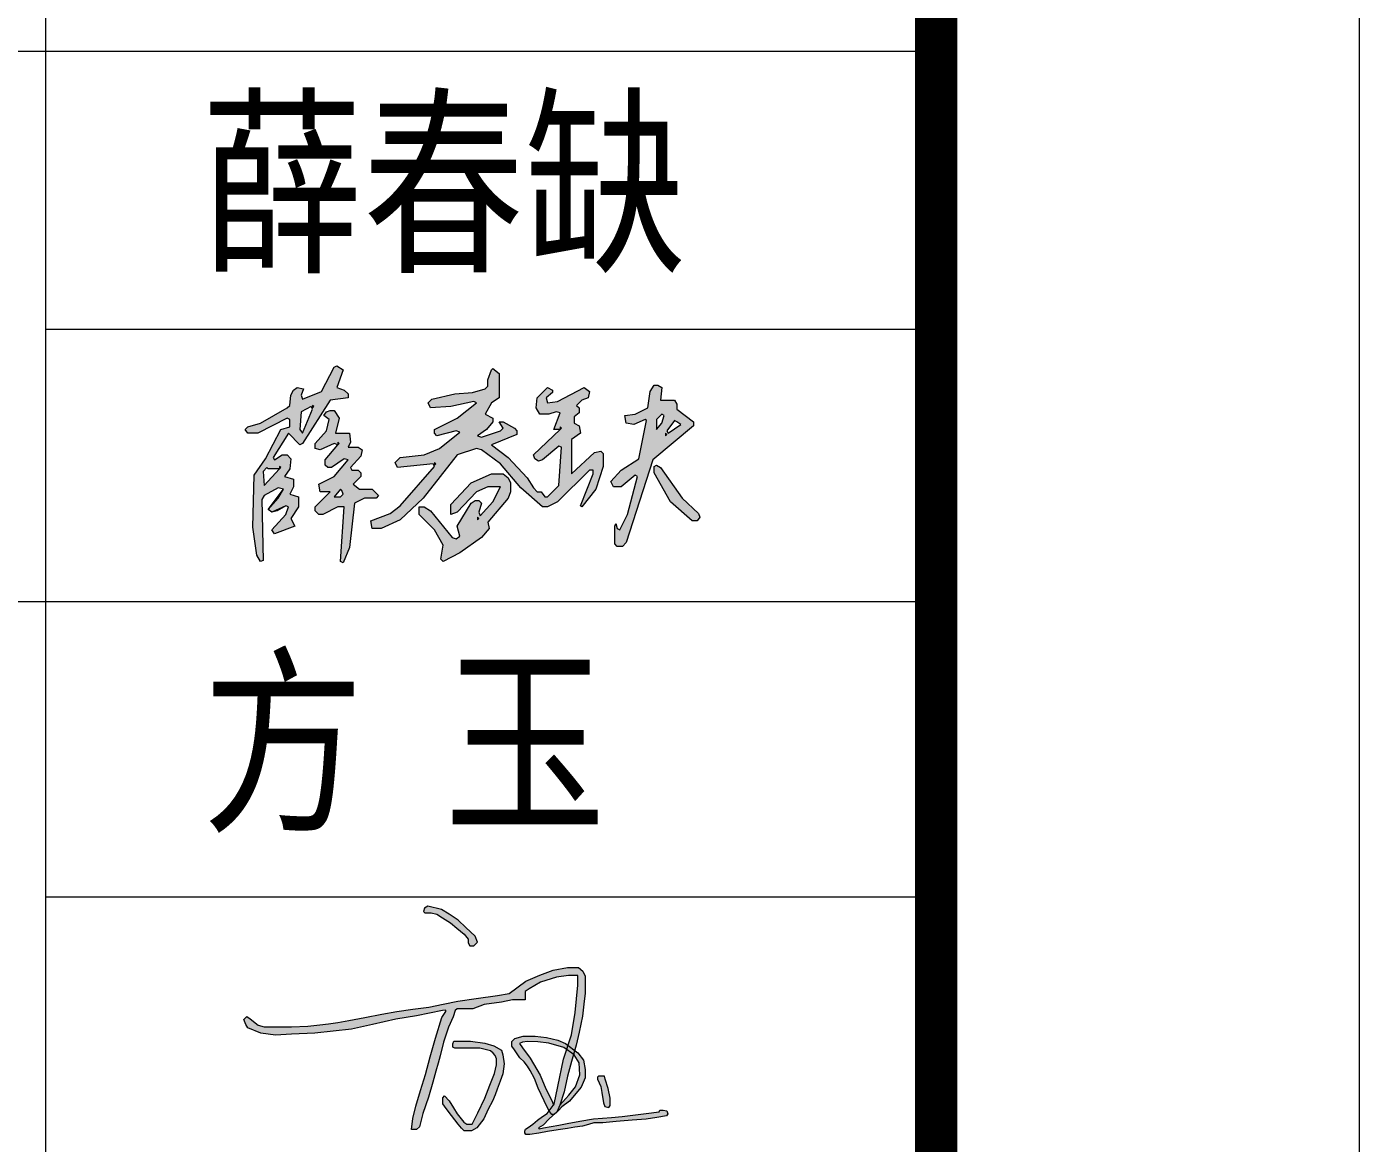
# Model space of a CAD drawing. Header units: inches. Extents: x -3272461 to -2504170, y 403793 to 1071042.
# Drawn here: x -2654718 to -2649994, y 798988 to 802943 of the extents above; entities that cross this region are included whole.
import ezdxf
from ezdxf.enums import TextEntityAlignment as Align

# ---------------------------------------------------------------- set-up
doc = ezdxf.new("R2010")
doc.units = ezdxf.units.IN
doc.header["$LTSCALE"] = 1000
doc.header["$MEASUREMENT"] = 0
doc.layers.get('0').update_dxf_attribs({"lineweight": 18})
doc.layers.add('PUB_TITLE', color=153, linetype='Continuous', lineweight=18)
doc.styles.add('-黑体', font='', dxfattribs={"width": 0.7})
doc.styles.get('-黑体').set_extended_font_data('微软雅黑')

msp = doc.modelspace()

# ---------------------------------------------------------------- hatches: boundary and pattern name
h = msp.add_hatch(color=256)
h.paths.add_polyline_path([(-2653704.5, 801588.3), (-2653709, 801597.3), (-2653745, 801579.3), (-2653749.5, 801516.3), (-2653740.5, 801502.8)], flags=0)
h.paths.add_polyline_path([(-2653628, 801736.8), (-2653619, 801741.3), (-2653596.5, 801727.8), (-2653619, 801664.8), (-2653592, 801655.8), (-2653578.5, 801642.3), (-2653578.5, 801628.8), (-2653641.5, 801619.8), (-2653740.5, 801466.8), (-2653749.5, 801462.3), (-2653790, 801502.8), (-2653844, 801417.3), (-2653839.5, 801408.3), (-2653812.5, 801426.3), (-2653794.5, 801426.3), (-2653781, 801412.8), (-2653785.5, 801376.8), (-2653803.5, 801349.8), (-2653772, 801340.8), (-2653772, 801313.8), (-2653785.5, 801286.8), (-2653754, 801277.8), (-2653754, 801241.8), (-2653781, 801201.3), (-2653767.5, 801174.3), (-2653839.5, 801147.3), (-2653848.5, 801160.8), (-2653799, 801214.8), (-2653790, 801241.8), (-2653799, 801246.3), (-2653830.5, 801228.3), (-2653848.5, 801223.8), (-2653862, 801232.8), (-2653826, 801273.3), (-2653808, 801304.8), (-2653826, 801309.3), (-2653875.5, 801282.3), (-2653884.5, 801268.8), (-2653880, 801052.8), (-2653889, 801048.3), (-2653902.5, 801070.8), (-2653916, 801169.8), (-2653911.5, 801354.3), (-2653871, 801412.8), (-2653817, 801516.3), (-2653785.5, 801525.3), (-2653785.5, 801552.3), (-2653794.5, 801556.8), (-2653898, 801502.8), (-2653934, 801502.8), (-2653943, 801516.3), (-2653934, 801525.3), (-2653889, 801538.8), (-2653794.5, 801592.8), (-2653785.5, 801601.8), (-2653781, 801637.8), (-2653772, 801655.8), (-2653758.5, 801664.8), (-2653736, 801660.3), (-2653745, 801637.8), (-2653740.5, 801624.3), (-2653673, 801651.3)], flags=0)
h.paths.add_polyline_path([(-2653862, 801376.8), (-2653866.5, 801381.3), (-2653880, 801367.8), (-2653875.5, 801318.3), (-2653821.5, 801376.8)], flags=0)
h.paths.add_polyline_path([(-2653641.5, 801583.8), (-2653628, 801583.8), (-2653610, 801556.8), (-2653623.5, 801502.8), (-2653574, 801502.8), (-2653569.5, 801471.3), (-2653578.5, 801453.3), (-2653542.5, 801453.3), (-2653529, 801444.3), (-2653533.5, 801421.8), (-2653569.5, 801381.3), (-2653565, 801372.3), (-2653542.5, 801372.3), (-2653533.5, 801363.3), (-2653533.5, 801349.8), (-2653560.5, 801322.8), (-2653538, 801304.8), (-2653493, 801304.8), (-2653470.5, 801282.3), (-2653479.5, 801273.3), (-2653520, 801273.3), (-2653556, 801255.3), (-2653574, 801097.8), (-2653596.5, 801043.8), (-2653605.5, 801048.3), (-2653592, 801241.8), (-2653614.5, 801241.8), (-2653668.5, 801214.8), (-2653682, 801214.8), (-2653695.5, 801228.3), (-2653695.5, 801241.8), (-2653641.5, 801295.8), (-2653677.5, 801295.8), (-2653682, 801322.8), (-2653628, 801349.8), (-2653578.5, 801408.3), (-2653592, 801412.8), (-2653637, 801381.3), (-2653650.5, 801381.3), (-2653659.5, 801390.3), (-2653659.5, 801408.3), (-2653614.5, 801462.3), (-2653628, 801466.8), (-2653677.5, 801444.3), (-2653695.5, 801448.8), (-2653695.5, 801466.8), (-2653655, 801511.8), (-2653646, 801552.3), (-2653664, 801565.8), (-2653655, 801579.3)], flags=0)
h.paths.add_polyline_path([(-2653601, 801300.3), (-2653605.5, 801304.8), (-2653628, 801277.8), (-2653605.5, 801277.8), (-2653596.5, 801286.8)], flags=0)
h.paths.add_polyline_path([(-2653070, 801727.8), (-2653065.5, 801732.3), (-2653043, 801714.3), (-2653043, 801628.8), (-2653070, 801610.8), (-2653092.5, 801570.3), (-2653065.5, 801556.8), (-2653065.5, 801543.3), (-2653088, 801516.3), (-2653119.5, 801493.8), (-2653106, 801489.3), (-2653038.5, 801511.8), (-2653029.5, 801520.8), (-2653043, 801543.3), (-2653029.5, 801543.3), (-2652989, 801520.8), (-2652980, 801511.8), (-2652980, 801498.3), (-2653070, 801462.3), (-2653011.5, 801417.3), (-2652944, 801345.3), (-2652921.5, 801309.3), (-2652908, 801295.8), (-2652894.5, 801295.8), (-2652881, 801277.8), (-2652872, 801277.8), (-2652831.5, 801318.3), (-2652822.5, 801453.3), (-2652831.5, 801457.8), (-2652890, 801408.3), (-2652903.5, 801403.8), (-2652917, 801412.8), (-2652921.5, 801426.3), (-2652827, 801516.3), (-2652849.5, 801516.3), (-2652827, 801574.8), (-2652840.5, 801579.3), (-2652867.5, 801570.3), (-2652899, 801570.3), (-2652912.5, 801592.8), (-2652908, 801628.8), (-2652872, 801664.8), (-2652854, 801655.8), (-2652854, 801646.8), (-2652876.5, 801628.8), (-2652872, 801610.8), (-2652836, 801615.3), (-2652741.5, 801664.8), (-2652723.5, 801651.3), (-2652728, 801628.8), (-2652750.5, 801619.8), (-2652768.5, 801601.8), (-2652759.5, 801592.8), (-2652759.5, 801574.8), (-2652777.5, 801561.3), (-2652777.5, 801538.8), (-2652759.5, 801529.8), (-2652755, 801502.8), (-2652786.5, 801480.3), (-2652786.5, 801358.8), (-2652705.5, 801435.3), (-2652683, 801439.8), (-2652674, 801430.8), (-2652674, 801385.8), (-2652701, 801304.8), (-2652750.5, 801241.8), (-2652755, 801246.3), (-2652710, 801358.8), (-2652710, 801372.3), (-2652723.5, 801372.3), (-2652836, 801259.8), (-2652872, 801241.8), (-2652890, 801241.8), (-2652966.5, 801309.3), (-2653038.5, 801394.8), (-2653106, 801444.3), (-2653124, 801448.8), (-2653191.5, 801426.3), (-2653313, 801273.3), (-2653394, 801196.8), (-2653461.5, 801165.3), (-2653493, 801165.3), (-2653497.5, 801192.3), (-2653430, 801219.3), (-2653394, 801246.3), (-2653272.5, 801385.8), (-2653277, 801394.8), (-2653403, 801381.3), (-2653412, 801399.3), (-2653394, 801417.3), (-2653308.5, 801426.3), (-2653254.5, 801448.8), (-2653182.5, 801507.3), (-2653196, 801511.8), (-2653263.5, 801493.8), (-2653272.5, 801502.8), (-2653272.5, 801516.3), (-2653191.5, 801556.8), (-2653124, 801610.8), (-2653133, 801615.3), (-2653214, 801597.3), (-2653286, 801592.8), (-2653295, 801610.8), (-2653281.5, 801624.3), (-2653200.5, 801642.3), (-2653137.5, 801646.8), (-2653092.5, 801660.3), (-2653083.5, 801669.3), (-2653083.5, 801691.8)], flags=0)
h.paths.add_polyline_path([(-2653070, 801358.8), (-2653029.5, 801358.8), (-2653011.5, 801345.3), (-2653002.5, 801327.3), (-2653002.5, 801295.8), (-2653011.5, 801273.3), (-2653083.5, 801187.8), (-2653079, 801165.3), (-2653106, 801133.8), (-2653182.5, 801079.8), (-2653241, 801048.3), (-2653250, 801057.3), (-2653241, 801106.8), (-2653272.5, 801160.8), (-2653326.5, 801214.8), (-2653326.5, 801241.8), (-2653308.5, 801241.8), (-2653286, 801228.3), (-2653209.5, 801133.8), (-2653196, 801129.3), (-2653182.5, 801138.3), (-2653191.5, 801174.3), (-2653142, 801255.3), (-2653128.5, 801264.3), (-2653115, 801264.3), (-2653106, 801255.3), (-2653115, 801223.8), (-2653110.5, 801210.3), (-2653065.5, 801259.8), (-2653038.5, 801313.8), (-2653083.5, 801313.8), (-2653124, 801295.8), (-2653191.5, 801223.8), (-2653214, 801214.8), (-2653214, 801250.8), (-2653142, 801327.3)], flags=0)
h.paths.add_polyline_path([(-2652494, 801673.8), (-2652480.5, 801673.8), (-2652467, 801664.8), (-2652471.5, 801619.8), (-2652422, 801619.8), (-2652413, 801606.3), (-2652413, 801588.3), (-2652354.5, 801543.3), (-2652354.5, 801529.8), (-2652498.5, 801408.3), (-2652593, 801115.8), (-2652606.5, 801102.3), (-2652624.5, 801102.3), (-2652633.5, 801111.3), (-2652633.5, 801174.3), (-2652629, 801183.3), (-2652624.5, 801165.3), (-2652615.5, 801160.8), (-2652588.5, 801214.8), (-2652552.5, 801349.8), (-2652561.5, 801354.3), (-2652611, 801313.8), (-2652638, 801313.8), (-2652647, 801331.8), (-2652611, 801372.3), (-2652548, 801412.8), (-2652521, 801547.8), (-2652525.5, 801552.3), (-2652566, 801534.3), (-2652593, 801538.8), (-2652597.5, 801565.8), (-2652561.5, 801570.3), (-2652516.5, 801592.8), (-2652507.5, 801651.3)], flags=0)
h.paths.add_polyline_path([(-2652494, 801385.8), (-2652485, 801390.3), (-2652471.5, 801381.3), (-2652395, 801273.3), (-2652336.5, 801219.3), (-2652332, 801205.8), (-2652341, 801192.3), (-2652359, 801192.3), (-2652435.5, 801259.8), (-2652494, 801363.3)], flags=0)
h.paths.add_polyline_path([(-2652413, 801543.3), (-2652422, 801547.8), (-2652449, 801511.8), (-2652444.5, 801502.8), (-2652399.5, 801534.3)], flags=0)
h.paths.add_polyline_path([(-2652458, 801565.8), (-2652467, 801570.3), (-2652485, 801552.3), (-2652485, 801516.3), (-2652467, 801538.8)], flags=0)
h = msp.add_hatch(color=256)
h.paths.add_polyline_path([(-2653127.6, 799721.5), (-2653160.8, 799752.5), (-2653188.9, 799778.6), (-2653220.6, 799799), (-2653247.8, 799816.4), (-2653296, 799827.7), (-2653308.2, 799821.1), (-2653311.5, 799808.9), (-2653306.8, 799803.9), (-2653283.6, 799804.8), (-2653263.5, 799799.1), (-2653244.5, 799787.1), (-2653216, 799769.1), (-2653192.8, 799750), (-2653167.7, 799729.2), (-2653153.1, 799710.9), (-2653153.1, 799698.3), (-2653146.8, 799687.6), (-2653132.9, 799687.6), (-2653119.8, 799700.4)], flags=0)
h.paths.add_polyline_path([(-2653034.8, 799487.9), (-2652996.4, 799496.4), (-2652975, 799496.4), (-2652964.3, 799496.4), (-2652951.2, 799496.4), (-2652951.2, 799515.4), (-2652951.2, 799526.1), (-2652936.9, 799534.5), (-2652896.5, 799558.2), (-2652839.4, 799576), (-2652797.8, 799582), (-2652764.5, 799582), (-2652764.5, 799547.5), (-2652774.1, 799451), (-2652787.2, 799372.6), (-2652799.2, 799334.7), (-2652775.4, 799316.9), (-2652770, 799336), (-2652760, 799382.1), (-2652748, 799437.7), (-2652742.9, 799481.3), (-2652738.4, 799520), (-2652738.4, 799557.6), (-2652738.4, 799580.4), (-2652746.3, 799597.5), (-2652762.3, 799610.1), (-2652801.1, 799610.1), (-2652851.3, 799601), (-2652899.2, 799583.9), (-2652948.3, 799562.2), (-2653007.8, 799518), (-2653048.7, 799512), (-2653124.3, 799501), (-2653189.9, 799490.9), (-2653241.7, 799480.7), (-2653292.8, 799470.5), (-2653349.3, 799462.7), (-2653405.7, 799454.9), (-2653458.6, 799444.9), (-2653519.5, 799433.4), (-2653576.3, 799422.7), (-2653614.5, 799415.5), (-2653648.1, 799411.6), (-2653679, 799408), (-2653721.4, 799403.1), (-2653779.3, 799400.7), (-2653818.5, 799400.7), (-2653852.7, 799400.7), (-2653875.6, 799400.7), (-2653896.9, 799406.3), (-2653925.2, 799428.7), (-2653938, 799436.8), (-2653948.1, 799426), (-2653941.2, 799408.8), (-2653933.7, 799396.9), (-2653888.3, 799377.5), (-2653835.4, 799371.4), (-2653779, 799374.3), (-2653695.9, 799378.6), (-2653566.2, 799392.2), (-2653491.8, 799408.8), (-2653409.5, 799427.2), (-2653336.1, 799439.1), (-2653244.2, 799458.2), (-2653232.1, 799459.7), (-2653232.1, 799455), (-2653245.9, 799433.4), (-2653269.3, 799360.9), (-2653287.3, 799293.9), (-2653304, 799232), (-2653321.9, 799174.4), (-2653338.8, 799119.9), (-2653348.7, 799075.5), (-2653354.1, 799037.1), (-2653336.5, 799037.1), (-2653324.9, 799046.3), (-2653313.4, 799093.1), (-2653293, 799150.8), (-2653278.3, 799204.4), (-2653267.6, 799243), (-2653259.7, 799271.7), (-2653252.6, 799297.4), (-2653240.7, 799346.4), (-2653222.7, 799399), (-2653206, 799436), (-2653198.8, 799458.7), (-2653191.6, 799464.7), (-2653171.3, 799464.7), (-2653136.6, 799464.7), (-2653096, 799479)], flags=0)
for points in [[(-2652933.1, 799289.2), (-2652960.2, 799325.7), (-2652970.9, 799341.7), (-2652960.2, 799346.2), (-2652942.9, 799348.9), (-2652906.3, 799347.1), (-2652867.1, 799342.2), (-2652813.6, 799327), (-2652803.8, 799320), (-2652799.2, 799334.7), (-2652807.6, 799341), (-2652835.5, 799353.4), (-2652875.7, 799362.9), (-2652916, 799368), (-2652957.7, 799368), (-2652987, 799359.3), (-2652997.9, 799348.3), (-2652997.9, 799331.5), (-2652989.2, 799319), (-2652969.4, 799290.9), (-2652954, 799276.2), (-2652942.1, 799261.4), (-2652933.5, 799245.5), (-2652918.2, 799217), (-2652905, 799183), (-2652883.8, 799138.8), (-2652866.9, 799103.7), (-2652866, 799102.5), (-2652850.3, 799123.1), (-2652855.5, 799136.8), (-2652878.2, 799181.4), (-2652897.8, 799229.5)], [(-2653029.6, 799234.3), (-2653025.3, 799269.4), (-2653029.6, 799301.3), (-2653035.1, 799317.7), (-2653061.5, 799333.1), (-2653093.4, 799343), (-2653145, 799349.6), (-2653189, 799349.6), (-2653203.3, 799349.6), (-2653207.7, 799340.8), (-2653207.7, 799328.7), (-2653200, 799324.5), (-2653173.6, 799324.5), (-2653136.3, 799324.5), (-2653111.8, 799324.5), (-2653092.3, 799319.9), (-2653073.6, 799315.5), (-2653064.8, 799306.7), (-2653057.1, 799299.1), (-2653052.7, 799287), (-2653052.7, 799266.1), (-2653059.7, 799235.5), (-2653075.8, 799193.7), (-2653093.3, 799148), (-2653118.7, 799095.9), (-2653138.5, 799055.3), (-2653157.1, 799055.3), (-2653168.1, 799063), (-2653191.4, 799092.2), (-2653204.4, 799113.5), (-2653219.8, 799138.7), (-2653236.3, 799156.3), (-2653242.6, 799148.5), (-2653242.6, 799139.7), (-2653242.6, 799128.2), (-2653230.8, 799111.1), (-2653212.1, 799086.7), (-2653187.9, 799055.3), (-2653176.9, 799041), (-2653167, 799032.2), (-2653141.7, 799032.2), (-2653122, 799043.2), (-2653097.8, 799075.1), (-2653082.4, 799109.1), (-2653066.3, 799136.7), (-2653057.5, 799160.2), (-2653050.2, 799179.6), (-2653039.5, 799207.9)], [(-2652738.7, 799219.6), (-2652738.7, 799249.8), (-2652744.6, 799282.1), (-2652764.5, 799308.8), (-2652775.4, 799316.9), (-2652779.4, 799302.6), (-2652777.5, 799301.2), (-2652759.5, 799272.5), (-2652756.8, 799230.9), (-2652773.1, 799188.4), (-2652795.7, 799158.6), (-2652828.1, 799122.7), (-2652838.2, 799099.7), (-2652833.3, 799104.2), (-2652821.2, 799116.6), (-2652794.3, 799137.7), (-2652771.1, 799164.4), (-2652752, 799186.5)]]:
    msp.add_hatch(color=256).paths.add_polyline_path(points, flags=0)
h = msp.add_hatch(color=256)
h.paths.add_polyline_path([(-2652775.4, 799316.9), (-2652799.2, 799334.7), (-2652814.8, 799285.4), (-2652834.7, 799189.4), (-2652847.8, 799126.4), (-2652866, 799102.5), (-2652856.7, 799089.8), (-2652849.4, 799089.8), (-2652838.2, 799099.7), (-2652828.1, 799122.7), (-2652812.7, 799170.2), (-2652801.1, 799226.3), (-2652786.4, 799278)], flags=0)
h.paths.add_polyline_path([(-2652887.6, 799052.1), (-2652866.3, 799074.7), (-2652849.4, 799089.8), (-2652856.7, 799089.8), (-2652866, 799102.5), (-2652872.6, 799093.8), (-2652889.2, 799082.4), (-2652906.7, 799070.3), (-2652923.3, 799055.8), (-2652939.9, 799044.4), (-2652949.6, 799037.7), (-2652952.6, 799031.1), (-2652952.6, 799024.5), (-2652948.4, 799018.9), (-2652934.3, 799018.9), (-2652902.7, 799024.1), (-2652871.2, 799029.2), (-2652834.4, 799035.2), (-2652800.4, 799040.8), (-2652774.9, 799044.9), (-2652748.2, 799048.2), (-2652726.3, 799054.5), (-2652707.7, 799059.9), (-2652690.3, 799060.5), (-2652675.9, 799061), (-2652627.9, 799065), (-2652571.4, 799069.6), (-2652522, 799073.7), (-2652483.8, 799079.8), (-2652450.2, 799085.2), (-2652445.4, 799091.8), (-2652449, 799102.6), (-2652461.6, 799105.6), (-2652474.2, 799105.6), (-2652476.5, 799099.3), (-2652521.6, 799093.6), (-2652606.9, 799082.8), (-2652645.4, 799079.7), (-2652709.1, 799074.6), (-2652757.1, 799065.8), (-2652801.9, 799057.6), (-2652832, 799052.1), (-2652885.6, 799042.3), (-2652901.4, 799039.6), (-2652903.3, 799042.8)], flags=0)
h.paths.add_polyline_path([(-2652657, 799181.7), (-2652667.3, 799215.6), (-2652670.3, 799225.6), (-2652680.1, 799225.6), (-2652691.6, 799225.6), (-2652694.8, 799222), (-2652694.8, 799215.6), (-2652682.7, 799188.7), (-2652679.5, 799168.2), (-2652673.7, 799131.8), (-2652668.6, 799118.3), (-2652654.5, 799114.5), (-2652650, 799122.2), (-2652650, 799147.8)], flags=0)

# ---------------------------------------------------------------- linework, layer by layer
at = {"linetype": 'Continuous'}
for points in [[(-2653628, 801736.8), (-2653619, 801741.3), (-2653596.5, 801727.8), (-2653619, 801664.8), (-2653592, 801655.8), (-2653578.5, 801642.3), (-2653578.5, 801628.8), (-2653641.5, 801619.8), (-2653740.5, 801466.8), (-2653749.5, 801462.3), (-2653790, 801502.8), (-2653844, 801417.3), (-2653839.5, 801408.3), (-2653812.5, 801426.3), (-2653794.5, 801426.3), (-2653781, 801412.8), (-2653785.5, 801376.8), (-2653803.5, 801349.8), (-2653772, 801340.8), (-2653772, 801313.8), (-2653785.5, 801286.8), (-2653754, 801277.8), (-2653754, 801241.8), (-2653781, 801201.3), (-2653767.5, 801174.3), (-2653839.5, 801147.3), (-2653848.5, 801160.8), (-2653799, 801214.8), (-2653790, 801241.8), (-2653799, 801246.3), (-2653848.5, 801223.8), (-2653862, 801232.8), (-2653808, 801304.8), (-2653826, 801309.3), (-2653875.5, 801282.3), (-2653884.5, 801268.8), (-2653880, 801052.8), (-2653889, 801048.3), (-2653902.5, 801070.8), (-2653916, 801169.8), (-2653911.5, 801354.3), (-2653871, 801412.8), (-2653817, 801516.3), (-2653785.5, 801525.3), (-2653785.5, 801552.3), (-2653794.5, 801556.8), (-2653898, 801502.8), (-2653934, 801502.8), (-2653943, 801516.3), (-2653934, 801525.3), (-2653889, 801538.8), (-2653794.5, 801592.8), (-2653785.5, 801601.8), (-2653781, 801637.8), (-2653772, 801655.8), (-2653758.5, 801664.8), (-2653736, 801660.3), (-2653745, 801637.8), (-2653740.5, 801624.3), (-2653673, 801651.3), (-2653628, 801736.8)], [(-2653628, 801736.8), (-2653619, 801741.3), (-2653596.5, 801727.8), (-2653619, 801664.8), (-2653592, 801655.8), (-2653578.5, 801642.3), (-2653578.5, 801628.8), (-2653641.5, 801619.8), (-2653740.5, 801466.8), (-2653749.5, 801462.3), (-2653790, 801502.8), (-2653844, 801417.3), (-2653839.5, 801408.3), (-2653812.5, 801426.3), (-2653794.5, 801426.3), (-2653781, 801412.8), (-2653785.5, 801376.8), (-2653803.5, 801349.8), (-2653772, 801340.8), (-2653772, 801313.8), (-2653785.5, 801286.8), (-2653754, 801277.8), (-2653754, 801241.8), (-2653781, 801201.3), (-2653767.5, 801174.3), (-2653839.5, 801147.3), (-2653848.5, 801160.8), (-2653799, 801214.8), (-2653790, 801241.8), (-2653799, 801246.3), (-2653830.5, 801228.3), (-2653848.5, 801223.8), (-2653862, 801232.8), (-2653826, 801273.3), (-2653808, 801304.8), (-2653826, 801309.3), (-2653875.5, 801282.3), (-2653884.5, 801268.8), (-2653880, 801052.8), (-2653889, 801048.3), (-2653902.5, 801070.8), (-2653916, 801169.8), (-2653911.5, 801354.3), (-2653871, 801412.8), (-2653817, 801516.3), (-2653785.5, 801525.3), (-2653785.5, 801552.3), (-2653794.5, 801556.8), (-2653898, 801502.8), (-2653934, 801502.8), (-2653943, 801516.3), (-2653934, 801525.3), (-2653889, 801538.8), (-2653794.5, 801592.8), (-2653785.5, 801601.8), (-2653781, 801637.8), (-2653772, 801655.8), (-2653758.5, 801664.8), (-2653736, 801660.3), (-2653745, 801637.8), (-2653740.5, 801624.3), (-2653673, 801651.3), (-2653628, 801736.8)], [(-2653070, 801727.8), (-2653065.5, 801732.3), (-2653043, 801714.3), (-2653043, 801628.8), (-2653070, 801610.8), (-2653092.5, 801570.3), (-2653065.5, 801556.8), (-2653065.5, 801543.3), (-2653088, 801516.3), (-2653119.5, 801493.8), (-2653106, 801489.3), (-2653038.5, 801511.8), (-2653029.5, 801520.8), (-2653043, 801543.3), (-2653029.5, 801543.3), (-2652989, 801520.8), (-2652980, 801511.8), (-2652980, 801498.3), (-2653070, 801462.3), (-2653011.5, 801417.3), (-2652944, 801345.3), (-2652921.5, 801309.3), (-2652908, 801295.8), (-2652894.5, 801295.8), (-2652881, 801277.8), (-2652872, 801277.8), (-2652831.5, 801318.3), (-2652822.5, 801453.3), (-2652831.5, 801457.8), (-2652890, 801408.3), (-2652903.5, 801403.8), (-2652917, 801412.8), (-2652921.5, 801426.3), (-2652827, 801516.3), (-2652849.5, 801516.3), (-2652827, 801574.8), (-2652840.5, 801579.3), (-2652867.5, 801570.3), (-2652899, 801570.3), (-2652912.5, 801592.8), (-2652908, 801628.8), (-2652872, 801664.8), (-2652854, 801655.8), (-2652854, 801646.8), (-2652876.5, 801628.8), (-2652872, 801610.8), (-2652836, 801615.3), (-2652741.5, 801664.8), (-2652723.5, 801651.3), (-2652728, 801628.8), (-2652750.5, 801619.8), (-2652768.5, 801601.8), (-2652759.5, 801592.8), (-2652759.5, 801574.8), (-2652777.5, 801561.3), (-2652777.5, 801538.8), (-2652759.5, 801529.8), (-2652755, 801502.8), (-2652786.5, 801480.3), (-2652786.5, 801358.8), (-2652705.5, 801435.3), (-2652683, 801439.8), (-2652674, 801430.8), (-2652674, 801385.8), (-2652701, 801304.8), (-2652750.5, 801241.8), (-2652755, 801246.3), (-2652710, 801358.8), (-2652710, 801372.3), (-2652723.5, 801372.3), (-2652836, 801259.8), (-2652872, 801241.8), (-2652890, 801241.8), (-2652966.5, 801309.3), (-2653038.5, 801394.8), (-2653106, 801444.3), (-2653124, 801448.8), (-2653191.5, 801426.3), (-2653313, 801273.3), (-2653394, 801196.8), (-2653461.5, 801165.3), (-2653493, 801165.3), (-2653497.5, 801192.3), (-2653430, 801219.3), (-2653394, 801246.3), (-2653272.5, 801385.8), (-2653277, 801394.8), (-2653403, 801381.3), (-2653412, 801399.3), (-2653394, 801417.3), (-2653308.5, 801426.3), (-2653254.5, 801448.8), (-2653182.5, 801507.3), (-2653196, 801511.8), (-2653263.5, 801493.8), (-2653272.5, 801502.8), (-2653272.5, 801516.3), (-2653191.5, 801556.8), (-2653124, 801610.8), (-2653133, 801615.3), (-2653214, 801597.3), (-2653286, 801592.8), (-2653295, 801610.8), (-2653281.5, 801624.3), (-2653200.5, 801642.3), (-2653137.5, 801646.8), (-2653092.5, 801660.3), (-2653083.5, 801669.3), (-2653083.5, 801691.8), (-2653070, 801727.8)], [(-2653070, 801727.8), (-2653065.5, 801732.3), (-2653043, 801714.3), (-2653043, 801628.8), (-2653070, 801610.8), (-2653092.5, 801570.3), (-2653065.5, 801556.8), (-2653065.5, 801543.3), (-2653088, 801516.3), (-2653119.5, 801493.8), (-2653106, 801489.3), (-2653038.5, 801511.8), (-2653029.5, 801520.8), (-2653043, 801543.3), (-2653029.5, 801543.3), (-2652989, 801520.8), (-2652980, 801511.8), (-2652980, 801498.3), (-2653070, 801462.3), (-2653011.5, 801417.3), (-2652944, 801345.3), (-2652921.5, 801309.3), (-2652908, 801295.8), (-2652894.5, 801295.8), (-2652881, 801277.8), (-2652872, 801277.8), (-2652831.5, 801318.3), (-2652822.5, 801453.3), (-2652831.5, 801457.8), (-2652890, 801408.3), (-2652903.5, 801403.8), (-2652917, 801412.8), (-2652921.5, 801426.3), (-2652827, 801516.3), (-2652849.5, 801516.3), (-2652827, 801574.8), (-2652840.5, 801579.3), (-2652867.5, 801570.3), (-2652899, 801570.3), (-2652912.5, 801592.8), (-2652908, 801628.8), (-2652872, 801664.8), (-2652854, 801655.8), (-2652854, 801646.8), (-2652876.5, 801628.8), (-2652872, 801610.8), (-2652836, 801615.3), (-2652741.5, 801664.8), (-2652723.5, 801651.3), (-2652728, 801628.8), (-2652750.5, 801619.8), (-2652768.5, 801601.8), (-2652759.5, 801592.8), (-2652759.5, 801574.8), (-2652777.5, 801561.3), (-2652777.5, 801538.8), (-2652759.5, 801529.8), (-2652755, 801502.8), (-2652786.5, 801480.3), (-2652786.5, 801358.8), (-2652705.5, 801435.3), (-2652683, 801439.8), (-2652674, 801430.8), (-2652674, 801385.8), (-2652701, 801304.8), (-2652750.5, 801241.8), (-2652755, 801246.3), (-2652710, 801358.8), (-2652710, 801372.3), (-2652723.5, 801372.3), (-2652836, 801259.8), (-2652872, 801241.8), (-2652890, 801241.8), (-2652966.5, 801309.3), (-2653038.5, 801394.8), (-2653106, 801444.3), (-2653124, 801448.8), (-2653191.5, 801426.3), (-2653313, 801273.3), (-2653394, 801196.8), (-2653461.5, 801165.3), (-2653493, 801165.3), (-2653497.5, 801192.3), (-2653430, 801219.3), (-2653394, 801246.3), (-2653272.5, 801385.8), (-2653277, 801394.8), (-2653403, 801381.3), (-2653412, 801399.3), (-2653394, 801417.3), (-2653308.5, 801426.3), (-2653254.5, 801448.8), (-2653182.5, 801507.3), (-2653196, 801511.8), (-2653263.5, 801493.8), (-2653272.5, 801502.8), (-2653272.5, 801516.3), (-2653191.5, 801556.8), (-2653124, 801610.8), (-2653133, 801615.3), (-2653214, 801597.3), (-2653286, 801592.8), (-2653295, 801610.8), (-2653281.5, 801624.3), (-2653200.5, 801642.3), (-2653137.5, 801646.8), (-2653092.5, 801660.3), (-2653083.5, 801669.3), (-2653083.5, 801691.8), (-2653070, 801727.8)], [(-2652494, 801673.8), (-2652480.5, 801673.8), (-2652467, 801664.8), (-2652471.5, 801619.8), (-2652422, 801619.8), (-2652413, 801606.3), (-2652413, 801588.3), (-2652354.5, 801543.3), (-2652354.5, 801529.8), (-2652498.5, 801408.3), (-2652593, 801115.8), (-2652606.5, 801102.3), (-2652624.5, 801102.3), (-2652633.5, 801111.3), (-2652633.5, 801174.3), (-2652629, 801183.3), (-2652624.5, 801165.3), (-2652615.5, 801160.8), (-2652588.5, 801214.8), (-2652552.5, 801349.8), (-2652561.5, 801354.3), (-2652611, 801313.8), (-2652638, 801313.8), (-2652647, 801331.8), (-2652611, 801372.3), (-2652548, 801412.8), (-2652521, 801547.8), (-2652525.5, 801552.3), (-2652566, 801534.3), (-2652593, 801538.8), (-2652597.5, 801565.8), (-2652561.5, 801570.3), (-2652516.5, 801592.8), (-2652507.5, 801651.3), (-2652494, 801673.8)], [(-2652494, 801673.8), (-2652480.5, 801673.8), (-2652467, 801664.8), (-2652471.5, 801619.8), (-2652422, 801619.8), (-2652413, 801606.3), (-2652413, 801588.3), (-2652354.5, 801543.3), (-2652354.5, 801529.8), (-2652498.5, 801408.3), (-2652593, 801115.8), (-2652606.5, 801102.3), (-2652624.5, 801102.3), (-2652633.5, 801111.3), (-2652633.5, 801174.3), (-2652629, 801183.3), (-2652624.5, 801165.3), (-2652615.5, 801160.8), (-2652588.5, 801214.8), (-2652552.5, 801349.8), (-2652561.5, 801354.3), (-2652611, 801313.8), (-2652638, 801313.8), (-2652647, 801331.8), (-2652611, 801372.3), (-2652548, 801412.8), (-2652521, 801547.8), (-2652525.5, 801552.3), (-2652566, 801534.3), (-2652593, 801538.8), (-2652597.5, 801565.8), (-2652561.5, 801570.3), (-2652516.5, 801592.8), (-2652507.5, 801651.3), (-2652494, 801673.8)], [(-2653704.5, 801588.3), (-2653709, 801597.3), (-2653745, 801579.3), (-2653749.5, 801516.3), (-2653740.5, 801502.8), (-2653704.5, 801588.3)], [(-2653704.5, 801588.3), (-2653709, 801597.3), (-2653745, 801579.3), (-2653749.5, 801516.3), (-2653740.5, 801502.8), (-2653704.5, 801588.3)], [(-2653700, 801597.3), (-2653704.5, 801601.8), (-2653704.5, 801592.8), (-2653700, 801597.3)], [(-2653700, 801597.3), (-2653704.5, 801601.8), (-2653704.5, 801592.8), (-2653700, 801597.3)], [(-2653641.5, 801583.8), (-2653628, 801583.8), (-2653610, 801556.8), (-2653623.5, 801502.8), (-2653574, 801502.8), (-2653569.5, 801471.3), (-2653578.5, 801453.3), (-2653542.5, 801453.3), (-2653529, 801444.3), (-2653533.5, 801421.8), (-2653569.5, 801381.3), (-2653565, 801372.3), (-2653542.5, 801372.3), (-2653533.5, 801363.3), (-2653533.5, 801349.8), (-2653560.5, 801322.8), (-2653538, 801304.8), (-2653493, 801304.8), (-2653470.5, 801282.3), (-2653479.5, 801273.3), (-2653520, 801273.3), (-2653556, 801255.3), (-2653574, 801097.8), (-2653596.5, 801043.8), (-2653605.5, 801048.3), (-2653592, 801241.8), (-2653614.5, 801241.8), (-2653668.5, 801214.8), (-2653682, 801214.8), (-2653695.5, 801228.3), (-2653695.5, 801241.8), (-2653641.5, 801295.8), (-2653677.5, 801295.8), (-2653682, 801322.8), (-2653628, 801349.8), (-2653578.5, 801408.3), (-2653592, 801412.8), (-2653637, 801381.3), (-2653650.5, 801381.3), (-2653659.5, 801390.3), (-2653659.5, 801408.3), (-2653614.5, 801462.3), (-2653628, 801466.8), (-2653677.5, 801444.3), (-2653695.5, 801448.8), (-2653695.5, 801466.8), (-2653655, 801511.8), (-2653646, 801552.3), (-2653664, 801565.8), (-2653655, 801579.3), (-2653641.5, 801583.8)], [(-2653641.5, 801583.8), (-2653628, 801583.8), (-2653610, 801556.8), (-2653623.5, 801502.8), (-2653574, 801502.8), (-2653569.5, 801471.3), (-2653578.5, 801453.3), (-2653542.5, 801453.3), (-2653529, 801444.3), (-2653533.5, 801421.8), (-2653569.5, 801381.3), (-2653565, 801372.3), (-2653542.5, 801372.3), (-2653533.5, 801363.3), (-2653533.5, 801349.8), (-2653560.5, 801322.8), (-2653538, 801304.8), (-2653493, 801304.8), (-2653470.5, 801282.3), (-2653479.5, 801273.3), (-2653520, 801273.3), (-2653556, 801255.3), (-2653574, 801097.8), (-2653596.5, 801043.8), (-2653605.5, 801048.3), (-2653592, 801241.8), (-2653614.5, 801241.8), (-2653668.5, 801214.8), (-2653682, 801214.8), (-2653695.5, 801228.3), (-2653695.5, 801241.8), (-2653641.5, 801295.8), (-2653677.5, 801295.8), (-2653682, 801322.8), (-2653628, 801349.8), (-2653578.5, 801408.3), (-2653592, 801412.8), (-2653637, 801381.3), (-2653650.5, 801381.3), (-2653659.5, 801390.3), (-2653659.5, 801408.3), (-2653614.5, 801462.3), (-2653628, 801466.8), (-2653677.5, 801444.3), (-2653695.5, 801448.8), (-2653695.5, 801466.8), (-2653655, 801511.8), (-2653646, 801552.3), (-2653664, 801565.8), (-2653655, 801579.3), (-2653641.5, 801583.8)], [(-2652458, 801565.8), (-2652467, 801570.3), (-2652485, 801552.3), (-2652485, 801516.3), (-2652467, 801538.8), (-2652458, 801565.8)], [(-2652458, 801565.8), (-2652467, 801570.3), (-2652485, 801552.3), (-2652485, 801516.3), (-2652467, 801538.8), (-2652458, 801565.8)], [(-2652413, 801543.3), (-2652422, 801547.8), (-2652449, 801511.8), (-2652444.5, 801502.8), (-2652399.5, 801534.3), (-2652413, 801543.3)], [(-2652413, 801543.3), (-2652422, 801547.8), (-2652449, 801511.8), (-2652444.5, 801502.8), (-2652399.5, 801534.3), (-2652413, 801543.3)], [(-2652822.5, 801520.8), (-2652827, 801525.3), (-2652827, 801516.3), (-2652822.5, 801520.8)], [(-2652822.5, 801520.8), (-2652827, 801525.3), (-2652827, 801516.3), (-2652822.5, 801520.8)], [(-2652449, 801498.3), (-2652453.5, 801502.8), (-2652453.5, 801493.8), (-2652449, 801498.3)], [(-2652449, 801498.3), (-2652453.5, 801502.8), (-2652453.5, 801493.8), (-2652449, 801498.3)], [(-2653610, 801466.8), (-2653614.5, 801471.3), (-2653614.5, 801462.3), (-2653610, 801466.8)], [(-2653610, 801466.8), (-2653614.5, 801471.3), (-2653614.5, 801462.3), (-2653610, 801466.8)], [(-2653817, 801381.3), (-2653821.5, 801385.8), (-2653821.5, 801376.8), (-2653817, 801381.3)], [(-2653817, 801381.3), (-2653821.5, 801385.8), (-2653821.5, 801376.8), (-2653817, 801381.3)], [(-2653268, 801394.8), (-2653272.5, 801399.3), (-2653272.5, 801390.3), (-2653268, 801394.8)], [(-2653268, 801394.8), (-2653272.5, 801399.3), (-2653272.5, 801390.3), (-2653268, 801394.8)], [(-2652494, 801385.8), (-2652485, 801390.3), (-2652471.5, 801381.3), (-2652395, 801273.3), (-2652336.5, 801219.3), (-2652332, 801205.8), (-2652341, 801192.3), (-2652359, 801192.3), (-2652435.5, 801259.8), (-2652494, 801363.3), (-2652494, 801385.8)], [(-2652494, 801385.8), (-2652485, 801390.3), (-2652471.5, 801381.3), (-2652395, 801273.3), (-2652336.5, 801219.3), (-2652332, 801205.8), (-2652341, 801192.3), (-2652359, 801192.3), (-2652435.5, 801259.8), (-2652494, 801363.3), (-2652494, 801385.8)], [(-2653862, 801376.8), (-2653866.5, 801381.3), (-2653880, 801367.8), (-2653875.5, 801318.3), (-2653821.5, 801376.8), (-2653862, 801376.8)], [(-2653862, 801376.8), (-2653866.5, 801381.3), (-2653880, 801367.8), (-2653875.5, 801318.3), (-2653821.5, 801376.8), (-2653862, 801376.8)], [(-2653070, 801358.8), (-2653029.5, 801358.8), (-2653011.5, 801345.3), (-2653002.5, 801327.3), (-2653002.5, 801295.8), (-2653011.5, 801273.3), (-2653083.5, 801187.8), (-2653079, 801165.3), (-2653106, 801133.8), (-2653182.5, 801079.8), (-2653241, 801048.3), (-2653250, 801057.3), (-2653241, 801106.8), (-2653272.5, 801160.8), (-2653326.5, 801214.8), (-2653326.5, 801241.8), (-2653308.5, 801241.8), (-2653286, 801228.3), (-2653209.5, 801133.8), (-2653196, 801129.3), (-2653182.5, 801138.3), (-2653191.5, 801174.3), (-2653142, 801255.3), (-2653128.5, 801264.3), (-2653115, 801264.3), (-2653106, 801255.3), (-2653115, 801223.8), (-2653110.5, 801210.3), (-2653065.5, 801259.8), (-2653038.5, 801313.8), (-2653083.5, 801313.8), (-2653124, 801295.8), (-2653191.5, 801223.8), (-2653214, 801214.8), (-2653214, 801250.8), (-2653142, 801327.3), (-2653070, 801358.8)], [(-2653070, 801358.8), (-2653029.5, 801358.8), (-2653011.5, 801345.3), (-2653002.5, 801327.3), (-2653002.5, 801295.8), (-2653011.5, 801273.3), (-2653083.5, 801187.8), (-2653079, 801165.3), (-2653106, 801133.8), (-2653182.5, 801079.8), (-2653241, 801048.3), (-2653250, 801057.3), (-2653241, 801106.8), (-2653272.5, 801160.8), (-2653326.5, 801214.8), (-2653326.5, 801241.8), (-2653308.5, 801241.8), (-2653286, 801228.3), (-2653209.5, 801133.8), (-2653196, 801129.3), (-2653182.5, 801138.3), (-2653191.5, 801174.3), (-2653142, 801255.3), (-2653128.5, 801264.3), (-2653115, 801264.3), (-2653106, 801255.3), (-2653115, 801223.8), (-2653110.5, 801210.3), (-2653065.5, 801259.8), (-2653038.5, 801313.8), (-2653083.5, 801313.8), (-2653124, 801295.8), (-2653191.5, 801223.8), (-2653214, 801214.8), (-2653214, 801250.8), (-2653142, 801327.3), (-2653070, 801358.8)], [(-2653601, 801300.3), (-2653605.5, 801304.8), (-2653628, 801277.8), (-2653605.5, 801277.8), (-2653596.5, 801286.8), (-2653601, 801300.3)], [(-2653601, 801300.3), (-2653605.5, 801304.8), (-2653628, 801277.8), (-2653605.5, 801277.8), (-2653596.5, 801286.8), (-2653601, 801300.3)], [(-2653115, 801201.3), (-2653119.5, 801205.8), (-2653119.5, 801196.8), (-2653115, 801201.3)], [(-2653115, 801201.3), (-2653119.5, 801205.8), (-2653119.5, 801196.8), (-2653115, 801201.3)]]:
    msp.add_lwpolyline(points, dxfattribs=at)
for points in [[(-2653306.8, 799803.9), (-2653283.6, 799804.8), (-2653263.5, 799799.1), (-2653244.5, 799787.1), (-2653216, 799769.1), (-2653192.8, 799750), (-2653167.7, 799729.2), (-2653153.1, 799710.9), (-2653153.1, 799698.3), (-2653146.8, 799687.6), (-2653132.9, 799687.6), (-2653119.8, 799700.4), (-2653127.6, 799721.5), (-2653160.8, 799752.5), (-2653188.9, 799778.6), (-2653220.6, 799799), (-2653247.8, 799816.4), (-2653296, 799827.7), (-2653308.2, 799821.1), (-2653311.5, 799808.9), (-2653306.8, 799803.9)], [(-2653925.2, 799428.7), (-2653896.9, 799406.3), (-2653875.6, 799400.7), (-2653852.7, 799400.7), (-2653818.5, 799400.7), (-2653779.3, 799400.7), (-2653721.4, 799403.1), (-2653679, 799408), (-2653648.1, 799411.6), (-2653614.5, 799415.5), (-2653576.3, 799422.7), (-2653519.5, 799433.4), (-2653458.6, 799444.9), (-2653405.7, 799454.9), (-2653349.3, 799462.7), (-2653292.8, 799470.5), (-2653241.7, 799480.7), (-2653189.9, 799490.9), (-2653124.3, 799501), (-2653048.7, 799512), (-2653007.8, 799518), (-2652948.3, 799562.2), (-2652899.2, 799583.9), (-2652851.3, 799601), (-2652801.1, 799610.1), (-2652762.3, 799610.1), (-2652746.3, 799597.5), (-2652738.4, 799580.4), (-2652738.4, 799557.6), (-2652738.4, 799520), (-2652742.9, 799481.3), (-2652748, 799437.7), (-2652760, 799382.1), (-2652770, 799336), (-2652786.4, 799278), (-2652801.1, 799226.3), (-2652812.7, 799170.2), (-2652828.1, 799122.7), (-2652839.1, 799097.8), (-2652847.9, 799089.8), (-2652856.7, 799089.8), (-2652866.9, 799103.7), (-2652883.8, 799138.8), (-2652905, 799183), (-2652918.2, 799217), (-2652933.5, 799245.5), (-2652942.1, 799261.4), (-2652954, 799276.2), (-2652969.4, 799290.9), (-2652989.2, 799319), (-2652997.9, 799331.5), (-2652997.9, 799348.3), (-2652987, 799359.3), (-2652957.7, 799368), (-2652916, 799368), (-2652875.7, 799362.9), (-2652835.5, 799353.4), (-2652807.6, 799341), (-2652764.5, 799308.8), (-2652744.6, 799282.1), (-2652738.7, 799249.8), (-2652738.7, 799219.6), (-2652752, 799186.5), (-2652771.1, 799164.4), (-2652794.3, 799137.7), (-2652821.2, 799116.6), (-2652833.3, 799104.2), (-2652866.3, 799074.7), (-2652887.6, 799052.1), (-2652903.3, 799042.8), (-2652901.4, 799039.6), (-2652885.6, 799042.3), (-2652832, 799052.1), (-2652801.9, 799057.6), (-2652757.1, 799065.8), (-2652709.1, 799074.6), (-2652645.4, 799079.7), (-2652606.9, 799082.8), (-2652521.6, 799093.6), (-2652476.5, 799099.3), (-2652474.2, 799105.6), (-2652461.6, 799105.6), (-2652449, 799102.6), (-2652445.4, 799091.8), (-2652450.2, 799085.2), (-2652483.8, 799079.8), (-2652522, 799073.7), (-2652571.4, 799069.6), (-2652627.9, 799065), (-2652675.9, 799061), (-2652690.3, 799060.5), (-2652707.7, 799059.9), (-2652726.3, 799054.5), (-2652748.2, 799048.2), (-2652774.9, 799044.9), (-2652800.4, 799040.8), (-2652834.4, 799035.2), (-2652871.2, 799029.2), (-2652902.7, 799024.1), (-2652934.3, 799018.9), (-2652948.4, 799018.9), (-2652952.6, 799024.5), (-2652952.6, 799031.1), (-2652949.6, 799037.7), (-2652939.9, 799044.4), (-2652923.3, 799055.8), (-2652906.7, 799070.3), (-2652889.2, 799082.4), (-2652872.6, 799093.8), (-2652847.8, 799126.4), (-2652834.7, 799189.4), (-2652814.8, 799285.4), (-2652787.2, 799372.6), (-2652774.1, 799451), (-2652764.5, 799547.5), (-2652764.5, 799582), (-2652797.8, 799582), (-2652839.4, 799576), (-2652896.5, 799558.2), (-2652936.9, 799534.5), (-2652951.2, 799526.1), (-2652951.2, 799515.4), (-2652951.2, 799496.4), (-2652964.3, 799496.4), (-2652975, 799496.4), (-2652996.4, 799496.4), (-2653034.8, 799487.9), (-2653096, 799479), (-2653136.6, 799464.7), (-2653171.3, 799464.7), (-2653191.6, 799464.7), (-2653198.8, 799458.7), (-2653206, 799436), (-2653222.7, 799399), (-2653240.7, 799346.4), (-2653252.6, 799297.4), (-2653259.7, 799271.7), (-2653267.6, 799243), (-2653278.3, 799204.4), (-2653293, 799150.8), (-2653313.4, 799093.1), (-2653324.9, 799046.3), (-2653336.5, 799037.1), (-2653354.1, 799037.1), (-2653348.7, 799075.5), (-2653338.8, 799119.9), (-2653321.9, 799174.4), (-2653304, 799232), (-2653287.3, 799293.9), (-2653269.3, 799360.9), (-2653245.9, 799433.4), (-2653232.1, 799455)], [(-2653232.1, 799455), (-2653232.1, 799459.7), (-2653244.2, 799458.2), (-2653336.1, 799439.1), (-2653409.5, 799427.2), (-2653491.8, 799408.8), (-2653566.2, 799392.2), (-2653695.9, 799378.6), (-2653779, 799374.3), (-2653835.4, 799371.4), (-2653888.3, 799377.5), (-2653933.7, 799396.9), (-2653941.2, 799408.8), (-2653948.1, 799426), (-2653938, 799436.8), (-2653925.2, 799428.7)], [(-2653236.3, 799156.3), (-2653219.8, 799138.7), (-2653204.4, 799113.5), (-2653191.4, 799092.2), (-2653168.1, 799063), (-2653157.1, 799055.3), (-2653138.5, 799055.3), (-2653118.7, 799095.9), (-2653093.3, 799148), (-2653075.8, 799193.7), (-2653059.7, 799235.5), (-2653052.7, 799266.1), (-2653052.7, 799287), (-2653057.1, 799299.1), (-2653064.8, 799306.7), (-2653073.6, 799315.5), (-2653092.3, 799319.9), (-2653111.8, 799324.5), (-2653136.3, 799324.5), (-2653173.6, 799324.5), (-2653200, 799324.5), (-2653207.7, 799328.7), (-2653207.7, 799340.8), (-2653203.3, 799349.6), (-2653189, 799349.6), (-2653145, 799349.6), (-2653093.4, 799343), (-2653061.5, 799333.1), (-2653035.1, 799317.7), (-2653029.6, 799301.3), (-2653025.3, 799269.4), (-2653029.6, 799234.3), (-2653039.5, 799207.9), (-2653050.2, 799179.6), (-2653057.5, 799160.2), (-2653066.3, 799136.7), (-2653082.4, 799109.1), (-2653097.8, 799075.1), (-2653122, 799043.2), (-2653141.7, 799032.2), (-2653167, 799032.2), (-2653176.9, 799041), (-2653187.9, 799055.3)], [(-2652828.1, 799122.7), (-2652795.7, 799158.6), (-2652773.1, 799188.4), (-2652756.8, 799230.9), (-2652759.5, 799272.5), (-2652777.5, 799301.2), (-2652813.6, 799327), (-2652867.1, 799342.2), (-2652906.3, 799347.1), (-2652942.9, 799348.9), (-2652960.2, 799346.2), (-2652970.9, 799341.7), (-2652960.2, 799325.7), (-2652933.1, 799289.2), (-2652897.8, 799229.5), (-2652878.2, 799181.4), (-2652855.5, 799136.8), (-2652850.3, 799123.1)], [(-2652694.8, 799215.6), (-2652682.7, 799188.7), (-2652679.5, 799168.2), (-2652673.7, 799131.8), (-2652668.6, 799118.3), (-2652654.5, 799114.5), (-2652650, 799122.2), (-2652650, 799147.8), (-2652657, 799181.7), (-2652667.3, 799215.6), (-2652670.3, 799225.6), (-2652680.1, 799225.6), (-2652691.6, 799225.6), (-2652694.8, 799222), (-2652694.8, 799215.6)], [(-2653187.9, 799055.3), (-2653212.1, 799086.7), (-2653230.8, 799111.1), (-2653242.6, 799128.2), (-2653242.6, 799139.7), (-2653242.6, 799148.5), (-2653236.3, 799156.3)]]:
    msp.add_lwpolyline(points)
at = {"layer": 'PUB_TITLE'}
for p, q in [((-2654651.4, 804806.8), (-2654651.4, 785630.6)), ((-2657808.5, 802856.8), (-2651494.3, 802856.8)), ((-2654651.4, 801871.7), (-2651494.3, 801871.7)), ((-2657808.5, 800906.8), (-2651494.3, 800906.8)), ((-2654651.4, 799861.1), (-2651494.3, 799861.1))]:
    msp.add_line(p, q, dxfattribs=at)
msp.add_lwpolyline([(-2649994.3, 784130.6), (-2649994.3, 847130.6), (-2761444.3, 847130.6), (-2761444.3, 784130.6)], close=True, dxfattribs=at)
msp.add_lwpolyline([(-2651494.3, 785630.6, 150, 150, 0), (-2651494.3, 845630.6, 150, 150, 0), (-2757694.3, 845630.6, 150, 150, 0), (-2757694.3, 785630.6, 150, 150, 0)], format="xyseb", close=True, dxfattribs=at)

# ---------------------------------------------------------------- texts
at = {"style": '-黑体', "width": 0.8}
msp.add_text('薛春缺', height=525, dxfattribs=at).set_placement((-2654099.8, 802389.7), align=Align.MIDDLE_LEFT)
at = {"insert": (-2654094.8, 800379.1), "char_height": 525, "width": 2123.969, "attachment_point": 4, "style": '-黑体'}
msp.add_mtext('{\\W0.8;方  玉}', dxfattribs=at)

doc.saveas('drawing.dxf')
